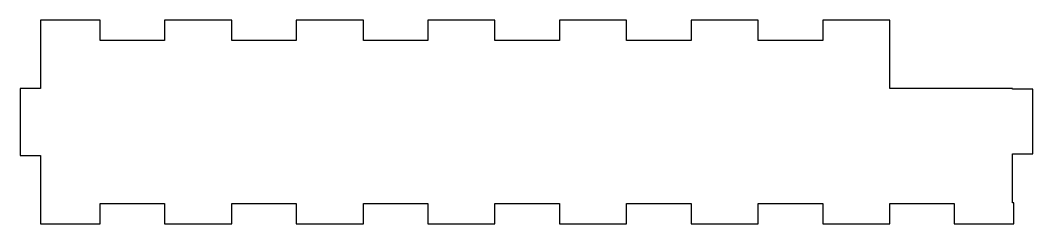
# Model space of a CAD drawing. Header units: millimetres. Extents: x -166 to -16, y -30 to 0.
import ezdxf

# ---------------------------------------------------------------- set-up
doc = ezdxf.new("R2010")
doc.units = ezdxf.units.MM
doc.layers.get('0').update_dxf_attribs({"linetype": 'CONTINUOUS'})

msp = doc.modelspace()

# ---------------------------------------------------------------- linework, layer by layer
msp.add_lwpolyline([(-18.52, -27.4), (-18.72, -27.4), (-18.72, -20.09), (-15.72, -20.09), (-15.72, -10.52), (-18.72, -10.52), (-18.72, -10.42), (-36.89, -10.42), (-36.89, -0.29), (-46.84, -0.29), (-46.84, -3.29), (-56.39, -3.29), (-56.39, -0.29), (-66.34, -0.29), (-66.34, -3.29), (-75.89, -3.29), (-75.89, -0.29), (-85.84, -0.29), (-85.84, -3.29), (-95.39, -3.29), (-95.39, -0.29), (-105.34, -0.29), (-105.34, -3.29), (-114.89, -3.29), (-114.89, -0.29), (-124.84, -0.29), (-124.84, -3.29), (-134.39, -3.29), (-134.39, -0.29), (-144.34, -0.29), (-144.34, -3.29), (-153.89, -3.29), (-153.89, -0.29), (-162.72, -0.29), (-162.72, -10.42), (-165.72, -10.42), (-165.72, -20.37), (-162.72, -20.37), (-162.72, -30.49), (-153.89, -30.49), (-153.89, -27.49), (-144.34, -27.49), (-144.34, -30.49), (-134.39, -30.49), (-134.39, -27.49), (-124.84, -27.49), (-124.84, -30.49), (-114.89, -30.49), (-114.89, -27.49), (-105.34, -27.49), (-105.34, -30.49), (-95.39, -30.49), (-95.39, -27.49), (-85.84, -27.49), (-85.84, -30.49), (-75.89, -30.49), (-75.89, -27.49), (-66.34, -27.49), (-66.34, -30.49), (-56.39, -30.49), (-56.39, -27.49), (-46.84, -27.49), (-46.84, -30.49), (-36.89, -30.49), (-36.89, -27.49), (-27.34, -27.49), (-27.34, -30.49), (-18.52, -30.49)], close=True)

doc.saveas('drawing.dxf')
